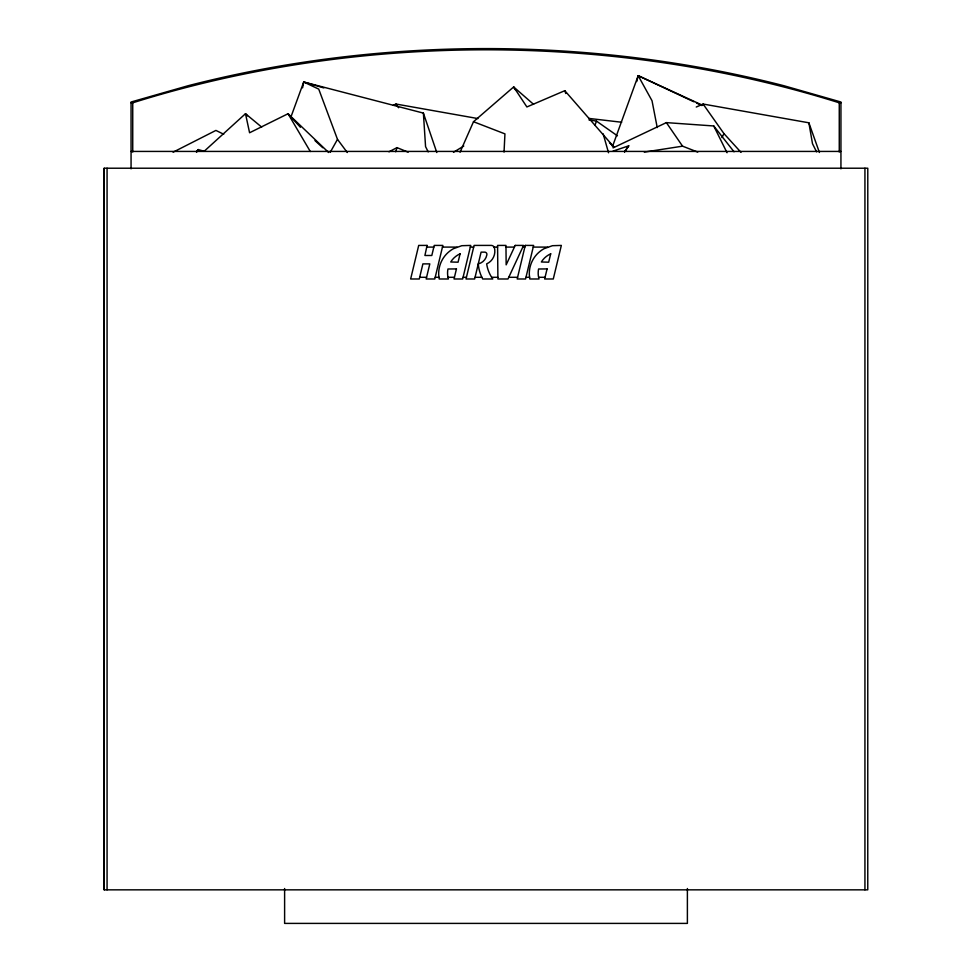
<?xml version="1.0" encoding="UTF-8"?>
<svg xmlns="http://www.w3.org/2000/svg" width="972" height="972" viewBox="0 0 972 972"><rect width="100%" height="100%" fill="white"/><g stroke="black" fill="none" stroke-linecap="round" stroke-linejoin="round"><path stroke-width="1.46" d="M504.043 152.057L504.942 133.881L473.498 121.719L460.048 152.239M302.571 87.82L303.714 82L423.391 113.104L436.805 152.543M636.721 81.539L638.179 75.67L702.622 105.292M395.75 151.766L396.989 147.623L408.191 152.203M594.973 125.388L596.431 121.087L588.959 119.908M612.445 146.626L638.179 75.67L693.789 101.744M290.725 117.551L303.714 82L323.822 87.917M721.941 137.623L723.958 133.614L703.096 104.04L696.256 107.029M330.225 152.312L337.491 139.361L318.731 89.108L303.714 82M196.684 152.13L198.276 149.579L204.059 151.243M624.668 151.887L628.75 145.824L613.016 151.122M624.474 151.802L628.75 145.824M196.295 151.802L198.276 149.579M204.071 151.365L245.491 113.7L261.65 127.089M473.498 121.719L513.653 86.945L533.579 104.344M453.487 152.276L463.766 146.043M388.946 151.814L396.989 147.623M173.089 152.191L215.905 130.418L223.718 134.233M613.053 147.89L666.379 122.618L713.752 125.971L734.03 151.79M393.247 105.231L395.981 104.04L477.932 118.572M609.456 142.738L613.782 146.857L564.805 90.688L526.885 106.956L513.653 86.945L515.099 89.594M644.29 152.106L682.551 146.165L697.762 152.094M131.062 102.813L132.739 102.813A869.6 614.899 0 0 1 839.261 102.813L840.938 102.813M131.062 151.425L840.938 151.425M104.211 168.217L867.789 168.217L867.765 889.842L104.211 889.842L104.211 168.217L104.235 889.842M426.732 247.095L433.828 247.095M442.454 247.095L456.998 247.095M470.314 247.095L473.68 247.095M494.141 247.095L497.591 247.095M505.987 247.095L514.419 247.095M522.802 247.095L524.844 247.095M533.227 247.095L547.625 247.095M419.673 277.299L426.574 277.299M435.213 277.299L438.992 277.299M448.019 277.299L454.434 277.299M463.073 277.299L466.426 277.299M475.053 277.299L481.881 277.299M491.662 277.299L497.895 277.299M508.757 277.299L517.59 277.299M525.974 277.299L529.606 277.299M538.646 277.299L545.061 277.299M588.886 118.414L621.691 122.253M703.096 104.04L808.874 122.8L819.42 152.483M696.511 103.02L701.93 105.559M596.431 121.087L617.439 135.825M314.964 140.576L322.777 147.732M328.633 152.495L288.04 113.736L249.585 132.763L245.491 113.7L247.423 115.862M300.433 127.296L288.04 113.736L310.299 151.511M723.958 133.614L741.029 152.373M337.491 139.361L347.283 152.519M395.981 104.04L398.593 107.734M666.379 122.618L682.551 146.165M494.007 246.876L494.347 247.52A13.851 13.851 0 0 1 486.668 263.886A33.485 33.485 0 0 0 491.273 276.704L492.804 278.988L482.732 278.988L481.553 276.619A37.361 37.361 0 0 1 478.273 263.886A11.227 11.227 0 0 0 486.814 254.992A2.199 2.199 0 0 0 484.712 252.137L481.091 252.137L474.652 278.988L466.025 278.988L474.081 245.418L491.225 245.406A3.426 3.426 0 0 1 494.347 247.52M638.179 75.67L652.018 100.736L657.23 127.563M428.202 151.887L425.566 146.638L423.391 113.104M816.577 151.851L812.495 143.71L808.874 122.8M713.752 125.971L727.044 152.738M564.805 90.688L565.74 93.494M603.175 133.881L608.533 152.762M864.934 168.217L864.934 889.842M840.938 168.836L840.938 102.011L783.614 85.657A871.277 616.09 0 0 0 188.386 85.657L131.062 102.011L131.062 168.836M839.261 102.011L839.261 152.045M687.386 888.517L687.386 923.4L284.614 923.4L284.614 888.517M132.739 102.011L132.739 152.045M107.066 168.217L107.066 889.842M427.085 245.418L424.91 255.49L431.811 255.49L434.229 245.418L442.855 245.418L434.8 278.988L426.173 278.988L429.806 263.886L422.893 263.886L419.272 278.988L410.646 278.988L418.701 245.418L427.085 245.418M456.451 268.916L454.033 278.988L462.672 278.988L470.727 245.418L461.822 245.697L453.438 248.698A28.467 28.467 0 0 0 438.688 274.541L439.174 278.988L448.396 278.988L447.849 276.522A21.105 21.105 0 0 1 447.958 269.001L456.451 268.916M460.084 253.814L458.067 262.197L450.716 261.99A21.105 21.105 0 0 1 460.084 253.814M525.245 245.418L517.189 278.988L525.573 278.988L533.628 245.418L525.245 245.418M547.078 268.916L544.66 278.988L553.287 278.988L561.342 245.418L552.436 245.697L544.053 248.698A28.467 28.467 0 0 0 529.303 274.541L529.789 278.988L539.023 278.988L538.464 276.522A21.105 21.105 0 0 1 538.585 269.001L547.078 268.916M550.699 253.814L548.682 262.197L541.343 261.99A21.105 21.105 0 0 1 550.699 253.814M515.196 245.418L506.157 264.846L505.962 245.418L497.579 245.418L497.907 278.988L507.979 278.988L523.58 245.418L515.196 245.418"/></g></svg>
